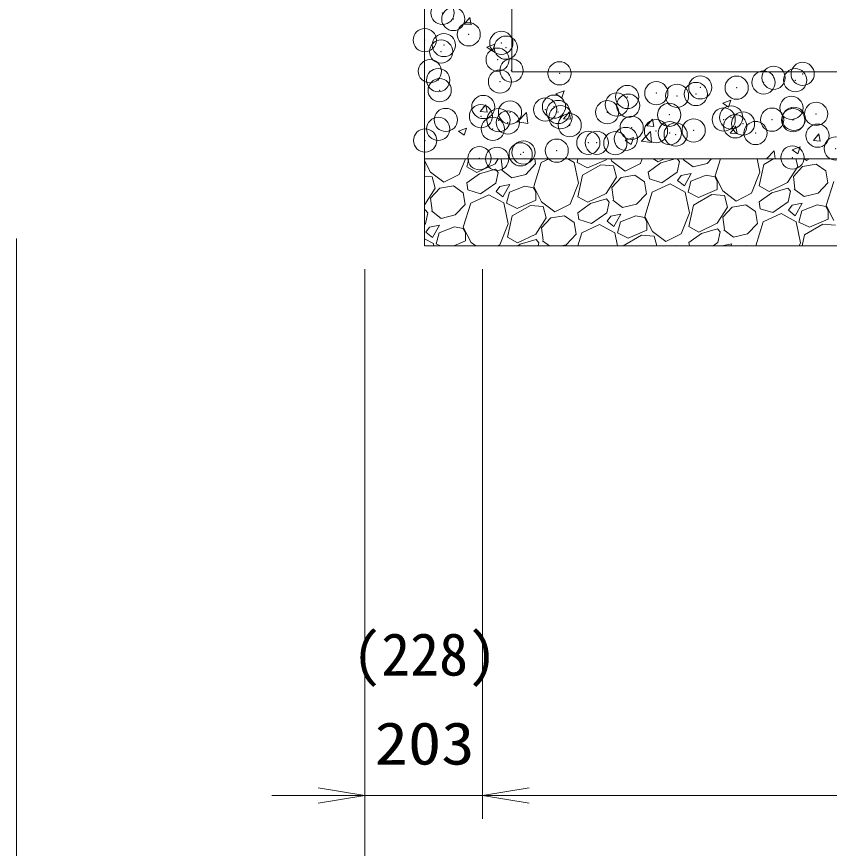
# Model space of a CAD drawing. Units: millimetres at full size; details may follow other scales. Extents: x 37600 to 71200, y -83280 to -59520.
# Drawn here: x 53752 to 55152, y -79269 to -77836 of the extents above; entities that cross this region are included whole.
import ezdxf
from ezdxf.enums import TextEntityAlignment as Align

# ---------------------------------------------------------------- set-up
doc = ezdxf.new("R2010")
doc.units = ezdxf.units.MM
doc.header["$LTSCALE"] = 80.0044
doc.header["$PDMODE"] = 32
doc.header["$PDSIZE"] = 40
for name, color, linetype, lineweight in [('0_2', 4, 'Continuous', 13), ('寸法', 6, 'Continuous', 13), ('ﾊｯﾁﾝｸﾞ', 4, 'Continuous', 9)]:
    doc.layers.add(name, color=color, linetype=linetype, lineweight=lineweight)
doc.styles.add('ＭＳ ゴシック', font='')
doc.styles.get('ＭＳ ゴシック').set_extended_font_data('MS Gothic')

# ---------------------------------------------------------------- blocks, each defined once
blk = doc.blocks.new('open_arrow')
at = {"color": 0, "linetype": 'Continuous', "lineweight": -2}
blk.add_lwpolyline([(7.5, 1.25), (0, 0), (7.5, -1.25)], dxfattribs=at)

msp = doc.modelspace()

# ---------------------------------------------------------------- linework, layer by layer
at = {"layer": '0_2', "color": 7}
for points in [[(54205, -77348), (54205, -77498), (54455, -77498), (54455, -78081), (55955, -78081), (55955, -77498), (58105, -77498), (58105, -77348), (55805, -77348), (55805, -77931), (54605, -77931), (54605, -77348)], [(54455, -78081), (55955, -78081), (55955, -78231), (54455, -78231)]]:
    msp.add_lwpolyline(points, close=True, dxfattribs=at)
at = {"layer": '寸法'}
for p, q in [((53752, -78218), (53752, -79518)), ((54352, -78271), (54352, -79518)), ((54352, -78271), (54352, -79218)), ((54352, -78271), (54352, -79518)), ((54555, -78271), (54555, -79218)), ((54555, -78271), (54555, -79218)), ((54715, -79178), (54192, -79178)), ((54555, -79178), (57755, -79178))]:
    msp.add_line(p, q, dxfattribs=at)
at = {"layer": 'ﾊｯﾁﾝｸﾞ'}
for p, q in [((54523.23, -77848.77), (54532.87, -77837.28)), ((54535.19, -77849.81), (54532.87, -77837.28)), ((54523.23, -77848.77), (54535.19, -77849.81)), ((54561.99, -77888.52), (54575.99, -77883.15)), ((54571.94, -77895.23), (54575.99, -77883.15)), ((54561.99, -77888.52), (54571.94, -77895.23)), ((54681.37, -77969.05), (54695.38, -77963.67)), ((54681.37, -77969.05), (54691.32, -77975.76)), ((54691.32, -77975.76), (54695.38, -77963.67)), ((54968.8, -77985.07), (54982.8, -77979.69)), ((54968.8, -77985.07), (54978.75, -77991.78)), ((54978.75, -77991.78), (54982.8, -77979.69)), ((54550.98, -77999.21), (54560.62, -77987.72)), ((54550.98, -77999.21), (54562.94, -78000.25)), ((54562.94, -78000.25), (54560.62, -77987.72)), ((54614.97, -78017.15), (54630.55, -78000.91)), ((54632.73, -78019.93), (54630.52, -78000.94)), ((54694.43, -78011.76), (54704.08, -78000.27)), ((54706.39, -78012.8), (54704.08, -78000.27)), ((54694.43, -78011.76), (54706.39, -78012.8)), ((54837.89, -78024.31), (54847.53, -78012.82)), ((54849.84, -78025.35), (54847.53, -78012.82)), ((54513.33, -78033.55), (54527.33, -78028.18)), ((54523.28, -78040.26), (54527.33, -78028.18)), ((54614.94, -78017.17), (54632.73, -78019.93)), ((54837.89, -78024.31), (54849.84, -78025.35)), ((54981.34, -78036.86), (54990.98, -78025.37)), ((54993.29, -78037.9), (54990.98, -78025.37)), ((54513.33, -78033.55), (54523.28, -78040.26)), ((54800.75, -78049.57), (54814.76, -78044.2)), ((54810.7, -78056.28), (54814.76, -78044.2)), ((54828.42, -78050.25), (54843.99, -78034.02)), ((54846.18, -78053.04), (54843.97, -78034.04)), ((54981.34, -78036.86), (54993.29, -78037.9)), ((55124.79, -78049.41), (55134.43, -78037.92)), ((55136.74, -78050.46), (55134.43, -78037.92)), ((54800.75, -78049.57), (54810.7, -78056.28)), ((54828.39, -78050.28), (54846.18, -78053.04)), ((55124.79, -78049.41), (55136.74, -78050.45)), ((55044.13, -78081), (55057.44, -78067.12)), ((55059.03, -78081), (55057.42, -78067.15)), ((55088.18, -78065.59), (55102.18, -78060.21)), ((55088.18, -78065.59), (55098.13, -78072.3)), ((55098.13, -78072.3), (55102.18, -78060.21)), ((54455, -78084.01), (54465.16, -78103.72)), ((54455.36, -78086.75), (54455, -78086.12)), ((54455.6, -78101.16), (54455.36, -78086.75)), ((54514.32, -78107.67), (54525.26, -78081)), ((54527.98, -78094.93), (54530.94, -78081)), ((54581.97, -78081), (54576.58, -78089.51)), ((54589.13, -78100.04), (54586.86, -78081)), ((54656.1, -78087.24), (54642.92, -78128.8)), ((54646.22, -78089.72), (54644.63, -78081)), ((54669.35, -78081), (54656.1, -78087.24)), ((54712.54, -78086.99), (54701.54, -78081)), ((54720.34, -78122.9), (54712.54, -78086.99)), ((54719.27, -78081), (54717.58, -78087.32)), ((54717.58, -78087.32), (54735.68, -78096.27)), ((54735.68, -78096.27), (54768.09, -78082.4)), ((54768.09, -78082.4), (54768.06, -78081)), ((54775.6, -78081), (54777.65, -78084.97)), ((54777.65, -78084.97), (54800.65, -78102.4)), ((54826.81, -78088.91), (54830.06, -78081)), ((54857.36, -78085.83), (54848.91, -78081)), ((54867.51, -78081), (54857.36, -78085.83)), ((54886.57, -78081), (54861.88, -78088.06)), ((54894.34, -78085.49), (54890.4, -78081)), ((54894.34, -78085.49), (54890.43, -78103.91)), ((54900.41, -78081.99), (54917.48, -78094.76)), ((54901.62, -78081.29), (54901.58, -78081)), ((54941.59, -78088.92), (54949.14, -78081)), ((54964.62, -78081), (54955.4, -78110.05)), ((55032.83, -78104.15), (55027.8, -78081)), ((55039.54, -78090.57), (55056.12, -78081)), ((55094.83, -78081), (55098.07, -78093.96)), ((55109.65, -78081), (55113.14, -78083.65)), ((55113.14, -78083.65), (55118.27, -78081)), ((54455, -78101.42), (54455.6, -78101.16)), ((54544.87, -78104.58), (54527.98, -78094.93)), ((54576.58, -78089.51), (54544.87, -78104.58)), ((54577.14, -78098.88), (54549.4, -78106.82)), ((54581.86, -78104.24), (54577.14, -78098.88)), ((54587.92, -78100.74), (54604.99, -78113.52)), ((54629.11, -78107.68), (54646.22, -78089.72)), ((54727.05, -78109.33), (54758.57, -78091.13)), ((54758.57, -78091.13), (54780.64, -78092.94)), ((54780.64, -78092.94), (54785.59, -78112.71)), ((54800.65, -78102.4), (54826.81, -78088.91)), ((54861.88, -78088.06), (54840.25, -78103.79)), ((54917.48, -78094.76), (54941.59, -78088.92)), ((55031.71, -78127.42), (55039.54, -78090.57)), ((55098.07, -78093.96), (55080.31, -78121.99)), ((55090.34, -78111.36), (55106.24, -78094.09)), ((55106.24, -78094.09), (55129.84, -78090.17)), ((55129.84, -78090.17), (55146.21, -78101.73)), ((55149.95, -78122.21), (55146.21, -78101.73)), ((54455, -78110.62), (54468.15, -78111.7)), ((54465.16, -78103.72), (54488.16, -78121.16)), ((54468.15, -78111.7), (54473.1, -78131.47)), ((54488.16, -78121.16), (54514.32, -78107.67)), ((54549.4, -78106.82), (54527.76, -78122.54)), ((54581.86, -78104.24), (54577.95, -78122.67)), ((54604.99, -78113.52), (54629.11, -78107.68)), ((54719.23, -78146.18), (54727.05, -78109.33)), ((54785.59, -78112.71), (54767.83, -78140.75)), ((54777.85, -78130.11), (54793.75, -78112.85)), ((54793.75, -78112.85), (54817.35, -78108.93)), ((54817.35, -78108.93), (54833.72, -78120.49)), ((54842.21, -78115.59), (54840.25, -78103.79)), ((54863.95, -78122.44), (54842.21, -78115.59)), ((54890.43, -78103.91), (54863.95, -78122.44)), ((54897.06, -78109.79), (54890.67, -78118.32)), ((54914.41, -78106.24), (54897.06, -78109.79)), ((54902.52, -78127.65), (54914.41, -78106.24)), ((54940.29, -78109.07), (54913.94, -78119.44)), ((54954.89, -78111.96), (54940.29, -78109.07)), ((54959.09, -78119.23), (54954.89, -78111.96)), ((54955.41, -78110.05), (54968.89, -78136.21)), ((55018.05, -78140.16), (55032.83, -78104.15)), ((55092.86, -78132.53), (55090.34, -78111.36)), ((54481.26, -78131.61), (54504.86, -78127.68)), ((54504.86, -78127.68), (54521.24, -78139.24)), ((54529.72, -78134.34), (54527.76, -78122.54)), ((54577.95, -78122.67), (54551.46, -78141.19)), ((54584.57, -78128.54), (54578.18, -78137.08)), ((54601.92, -78124.99), (54584.57, -78128.54)), ((54590.03, -78146.4), (54601.92, -78124.99)), ((54627.81, -78127.83), (54601.46, -78138.19)), ((54642.41, -78130.72), (54627.81, -78127.83)), ((54646.61, -78137.99), (54642.41, -78130.72)), ((54642.92, -78128.8), (54656.41, -78154.97)), ((54705.57, -78158.91), (54720.34, -78122.9)), ((54780.38, -78151.29), (54777.85, -78130.11)), ((54837.46, -78140.96), (54833.72, -78120.49)), ((54877.85, -78124.11), (54847.35, -78138.49)), ((54903.78, -78138.24), (54877.85, -78124.11)), ((54890.67, -78118.32), (54902.52, -78127.65)), ((54913.94, -78119.44), (54908.82, -78138.56)), ((54959.33, -78133.65), (54959.09, -78119.23)), ((55048.6, -78137.07), (55031.71, -78127.42)), ((55080.31, -78121.99), (55048.6, -78137.07)), ((55132.84, -78140.17), (55149.95, -78122.21)), ((55159.83, -78119.73), (55146.65, -78161.29)), ((54473.1, -78131.47), (54455.34, -78159.51)), ((54465.36, -78148.87), (54481.26, -78131.61)), ((54524.97, -78159.72), (54521.24, -78139.24)), ((54551.46, -78141.19), (54529.72, -78134.34)), ((54565.36, -78142.87), (54534.86, -78157.24)), ((54591.3, -78156.99), (54565.36, -78142.87)), ((54578.18, -78137.08), (54590.03, -78146.4)), ((54601.46, -78138.19), (54596.33, -78157.32)), ((54646.84, -78152.4), (54646.61, -78137.99)), ((54767.83, -78140.75), (54736.11, -78155.83)), ((54820.35, -78158.92), (54837.46, -78140.96)), ((54847.35, -78138.49), (54834.16, -78180.05)), ((54911.58, -78174.15), (54903.78, -78138.24)), ((54908.82, -78138.56), (54926.92, -78147.51)), ((54918.3, -78160.57), (54949.82, -78142.37)), ((54926.92, -78147.51), (54959.33, -78133.65)), ((54949.82, -78142.37), (54971.88, -78144.18)), ((54968.89, -78136.21), (54991.89, -78153.65)), ((54971.88, -78144.18), (54976.83, -78163.96)), ((54991.89, -78153.65), (55018.05, -78140.16)), ((55053.13, -78139.31), (55031.49, -78155.03)), ((55080.88, -78131.37), (55053.13, -78139.31)), ((55085.59, -78136.73), (55080.88, -78131.37)), ((55085.59, -78136.73), (55081.68, -78155.16)), ((55091.65, -78133.23), (55108.72, -78146.01)), ((55108.72, -78146.01), (55132.84, -78140.17)), ((54455.34, -78159.51), (54455, -78159.67)), ((54467.89, -78170.04), (54465.36, -78148.87)), ((54534.86, -78157.24), (54521.67, -78198.8)), ((54599.1, -78192.9), (54591.3, -78156.99)), ((54596.33, -78157.32), (54614.43, -78166.27)), ((54614.43, -78166.27), (54646.84, -78152.4)), ((54656.41, -78154.97), (54679.4, -78172.4)), ((54679.4, -78172.4), (54705.57, -78158.91)), ((54740.64, -78158.06), (54719, -78173.79)), ((54736.11, -78155.83), (54719.23, -78146.18)), ((54768.39, -78150.13), (54740.64, -78158.06)), ((54773.1, -78155.49), (54768.39, -78150.13)), ((54773.1, -78155.49), (54769.19, -78173.91)), ((54779.16, -78151.99), (54796.24, -78164.76)), ((54796.24, -78164.76), (54820.35, -78158.92)), ((55033.45, -78166.83), (55031.49, -78155.03)), ((55081.68, -78155.16), (55055.19, -78173.68)), ((55105.65, -78157.48), (55088.3, -78161.03)), ((55093.76, -78178.89), (55105.65, -78157.48)), ((54455.9, -78168.88), (54455, -78169.14)), ((54460.61, -78174.24), (54455.9, -78168.88)), ((54466.68, -78170.74), (54483.75, -78183.52)), ((54507.86, -78177.68), (54524.97, -78159.72)), ((54605.81, -78179.33), (54637.33, -78161.13)), ((54637.33, -78161.13), (54659.39, -78162.94)), ((54659.39, -78162.94), (54664.34, -78182.71)), ((54720.97, -78185.59), (54719, -78173.79)), ((54769.19, -78173.91), (54742.7, -78192.44)), ((54910.47, -78197.42), (54918.3, -78160.57)), ((54976.83, -78163.96), (54959.07, -78191.99)), ((54969.09, -78181.36), (54984.99, -78164.09)), ((54984.99, -78164.09), (55008.59, -78160.17)), ((55008.59, -78160.17), (55024.97, -78171.73)), ((55028.7, -78192.21), (55024.97, -78171.73)), ((55055.19, -78173.68), (55033.45, -78166.83)), ((55088.3, -78161.03), (55081.91, -78169.57)), ((55081.91, -78169.57), (55093.76, -78178.89)), ((55105.19, -78170.68), (55100.06, -78189.8)), ((55131.54, -78160.32), (55105.19, -78170.68)), ((55146.14, -78163.2), (55131.54, -78160.32)), ((55150.34, -78170.48), (55146.14, -78163.2)), ((55146.65, -78161.29), (55160.14, -78187.45)), ((55150.57, -78184.89), (55150.34, -78170.48)), ((54460.61, -78174.24), (54456.7, -78192.67)), ((54483.75, -78183.52), (54507.86, -78177.68)), ((54597.98, -78216.18), (54605.81, -78179.33)), ((54664.34, -78182.71), (54646.58, -78210.75)), ((54656.61, -78200.11), (54672.51, -78182.85)), ((54672.51, -78182.85), (54696.1, -78178.93)), ((54696.1, -78178.93), (54712.48, -78190.49)), ((54742.7, -78192.44), (54720.97, -78185.59)), ((54775.81, -78179.79), (54769.43, -78188.32)), ((54793.16, -78176.24), (54775.81, -78179.79)), ((54781.28, -78197.65), (54793.16, -78176.24)), ((54819.05, -78179.07), (54792.7, -78189.44)), ((54833.65, -78181.96), (54819.05, -78179.07)), ((54837.85, -78189.23), (54833.65, -78181.96)), ((54834.16, -78180.05), (54847.65, -78206.21)), ((54896.81, -78210.16), (54911.58, -78174.15)), ((54971.62, -78202.53), (54969.09, -78181.36)), ((55069.09, -78175.35), (55038.59, -78189.73)), ((55095.03, -78189.48), (55069.09, -78175.35)), ((55118.16, -78198.75), (55150.57, -78184.89)), ((54456.7, -78192.67), (54455, -78193.86)), ((54463.33, -78198.54), (54456.94, -78207.08)), ((54480.68, -78194.99), (54463.33, -78198.54)), ((54468.79, -78216.4), (54480.68, -78194.99)), ((54506.56, -78197.83), (54480.21, -78208.19)), ((54521.16, -78200.72), (54506.56, -78197.83)), ((54525.36, -78207.99), (54521.16, -78200.72)), ((54521.67, -78198.8), (54535.16, -78224.97)), ((54584.32, -78228.91), (54599.1, -78192.9)), ((54659.13, -78221.29), (54656.61, -78200.11)), ((54716.22, -78210.96), (54712.48, -78190.49)), ((54756.6, -78194.11), (54726.1, -78208.49)), ((54782.54, -78208.24), (54756.6, -78194.11)), ((54769.43, -78188.32), (54781.28, -78197.65)), ((54792.7, -78189.44), (54787.58, -78208.56)), ((54838.09, -78203.65), (54837.85, -78189.23)), ((54927.36, -78207.07), (54910.47, -78197.42)), ((54959.07, -78191.99), (54927.36, -78207.07)), ((54959.63, -78201.37), (54931.88, -78209.31)), ((54964.34, -78206.73), (54959.63, -78201.37)), ((55011.59, -78210.17), (55028.7, -78192.21)), ((55038.59, -78189.73), (55025.5, -78231)), ((55102.83, -78225.39), (55095.03, -78189.48)), ((55100.06, -78189.8), (55118.16, -78198.75)), ((55109.54, -78211.82), (55141.06, -78193.62)), ((55141.06, -78193.62), (55163.12, -78195.43)), ((54456.94, -78207.08), (54468.79, -78216.4)), ((54480.21, -78208.19), (54475.09, -78227.32)), ((54525.6, -78222.4), (54525.36, -78207.99)), ((54614.87, -78225.83), (54597.98, -78216.18)), ((54646.58, -78210.75), (54614.87, -78225.83)), ((54699.11, -78228.92), (54716.22, -78210.96)), ((54726.1, -78208.49), (54718.96, -78231)), ((54787.48, -78231), (54782.54, -78208.24)), ((54787.58, -78208.56), (54805.68, -78217.51)), ((54797.05, -78230.57), (54828.57, -78212.37)), ((54805.68, -78217.51), (54838.09, -78203.65)), ((54828.57, -78212.37), (54850.64, -78214.18)), ((54847.65, -78206.21), (54870.65, -78223.65)), ((54850.64, -78214.18), (54854.85, -78231)), ((54870.65, -78223.65), (54896.81, -78210.16)), ((54931.88, -78209.31), (54910.25, -78225.03)), ((54964.34, -78206.73), (54960.43, -78225.16)), ((54970.41, -78203.23), (54987.48, -78216.01)), ((54987.48, -78216.01), (55011.59, -78210.17)), ((55105.47, -78231), (55109.54, -78211.82)), ((54470.05, -78226.99), (54455, -78218.8)), ((54470.92, -78231), (54470.05, -78226.99)), ((54475.09, -78227.32), (54482.54, -78231)), ((54505.5, -78231), (54525.6, -78222.4)), ((54535.16, -78224.97), (54543.12, -78231)), ((54580.28, -78231), (54584.32, -78228.91)), ((54619.4, -78228.06), (54615.36, -78231)), ((54647.14, -78220.13), (54619.4, -78228.06)), ((54651.86, -78225.49), (54647.14, -78220.13)), ((54651.86, -78225.49), (54650.69, -78231)), ((54657.92, -78221.99), (54669.97, -78231)), ((54690.53, -78231), (54699.11, -78228.92)), ((54796.96, -78231), (54797.05, -78230.57)), ((54882.35, -78231), (54887.35, -78230.17)), ((54887.35, -78230.17), (54888.52, -78231)), ((54911.24, -78231), (54910.25, -78225.03)), ((54960.43, -78225.16), (54952.08, -78231)), ((54984.41, -78227.48), (54967.2, -78231)), ((54982.45, -78231), (54984.41, -78227.48)), ((55010.29, -78230.32), (55008.56, -78231)), ((55013.75, -78231), (55010.29, -78230.32)), ((55100.53, -78231), (55102.83, -78225.39))]:
    msp.add_line(p, q, dxfattribs=at)
for p in [(54485.78, -77829.58), (54504.4, -77840.02), (54455.23, -77876.41), (54530.98, -77866.44), (54488.27, -77884.88), (54587.22, -77881.16), (54595.03, -77889.39), (54483.35, -77896.16), (54580.78, -77910.01), (54464.14, -77930.03), (54604.67, -77928.69), (54687.48, -77933.66), (55106.38, -77934.6), (54478.36, -77945.32), (54584.79, -77947.74), (55039.07, -77949.26), (55056.31, -77941.19), (55093.65, -77945.55), (54480.91, -77962.74), (54930, -77957.82), (54992.63, -77958.36), (54804.18, -77974.38), (54854.25, -77967.79), (54889.94, -77972.44), (54922.43, -77969.28), (54556.09, -77991.59), (54677.87, -77991.01), (54786.07, -77987.43), (54805.8, -77989.3), (55086.99, -77993.17), (54552.06, -78007.58), (54602.13, -78000.99), (54662.85, -77996.1), (54685.05, -78000.24), (54769.62, -78000.61), (54876.38, -78005.12), (55129.51, -78003.51), (54491.49, -78013.94), (54582.36, -78014.32), (54598.26, -78018.45), (54689.16, -78009.32), (54970.36, -78013.19), (54983.14, -78009.63), (55003.69, -78020.07), (55053.76, -78013.48), (55089.91, -78014.14), (55091.22, -78012.13), (54478.48, -78029.32), (54572.52, -78029.34), (54705.02, -78022.96), (54811.79, -78027.47), (54853.72, -78033.21), (54918.55, -78031.98), (54990.2, -78024.94), (54455.89, -78049.36), (54801.64, -78046.68), (54877.38, -78036.7), (54887.51, -78039.02), (55025.31, -78036.49), (55132.08, -78041.01), (54737.08, -78053.23), (54751.57, -78053.27), (54783.64, -78054.01), (55163.38, -78063.16), (54620.45, -78073.25), (54625.26, -78069.9), (54682.61, -78066.82), (55088.79, -78078.71), (54549.51, -78079.87), (54579.93, -78080.9)]:
    msp.add_point(p, dxfattribs=at)

# ---------------------------------------------------------------- block references
at = {"layer": '寸法', "xscale": 10.7, "yscale": 10.7, "rotation": 180}
msp.add_blockref('open_arrow', (54352, -79178), dxfattribs=at)
at = {"layer": '寸法', "xscale": 10.7, "yscale": 10.7}
msp.add_blockref('open_arrow', (54555, -79178), dxfattribs=at)
msp.add_blockref('open_arrow', (54555, -79178), dxfattribs=at)

# ---------------------------------------------------------------- texts
at = {"layer": '寸法', "color": 3, "style": 'ＭＳ ゴシック'}
msp.add_text('(228)', height=73.31, dxfattribs=at).set_placement((54455, -78898), align=Align.TOP_CENTER)
at = {"layer": '寸法', "style": 'ＭＳ ゴシック', "width": 1.15}
msp.add_text('203', height=73.31, dxfattribs=at).set_placement((54455, -79088), align=Align.MIDDLE_CENTER)

doc.saveas('drawing.dxf')
